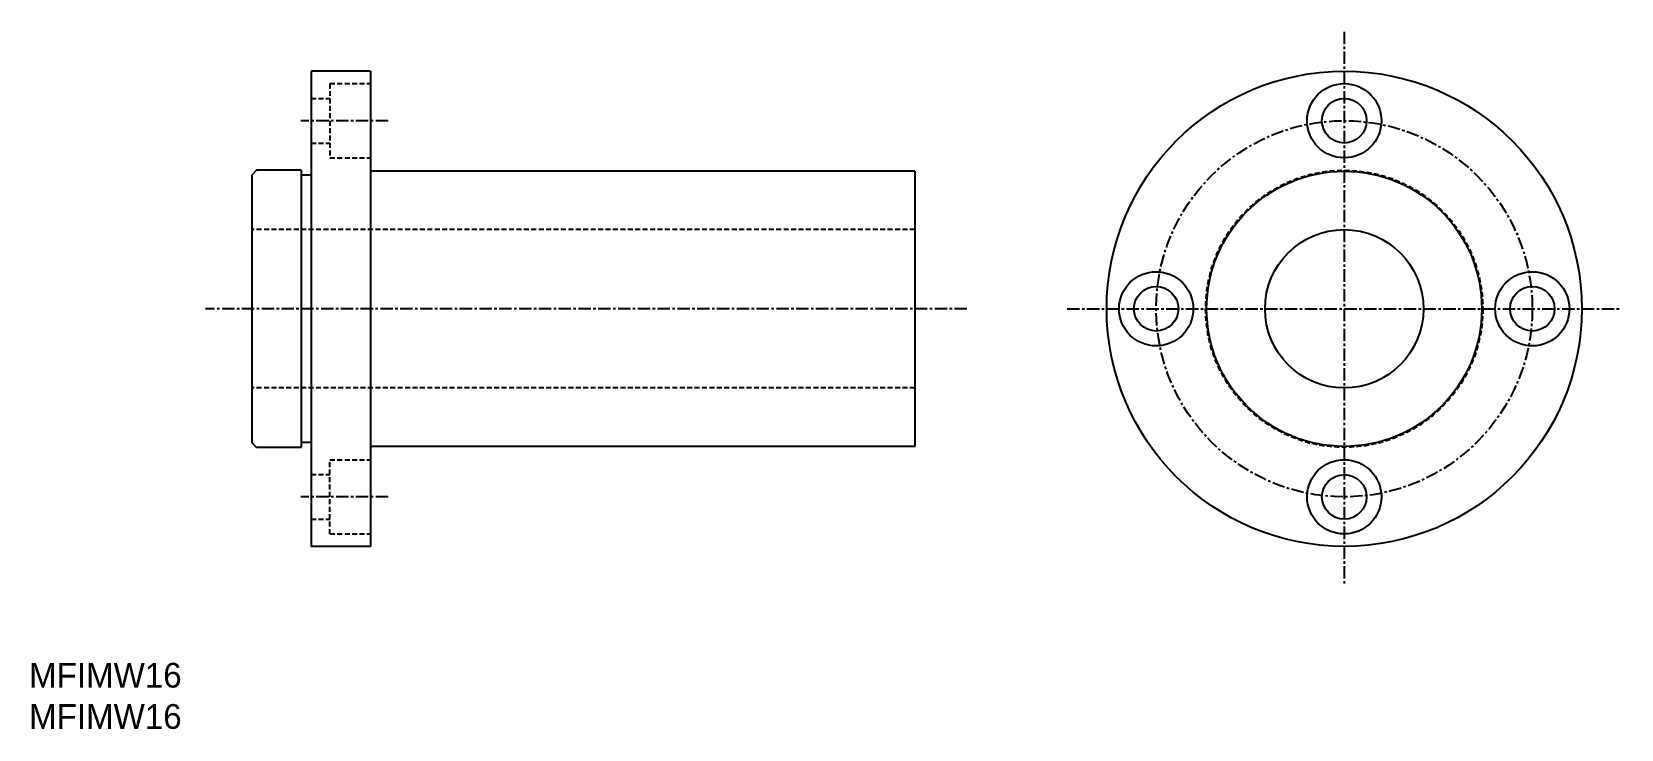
# Model space of a CAD drawing. Extents: x 10 to 171, y 10 to 80.
import ezdxf

# ---------------------------------------------------------------- set-up
doc = ezdxf.new("R2010")
doc.units = 0
doc.linetypes.add('CENTER', pattern=[2, 1.25, -0.25, 0.25, -0.25])
doc.linetypes.add('DASHED', pattern=[0.75, 0.5, -0.25])
doc.layers.get('0').update_dxf_attribs({"linetype": 'CONTINUOUS'})
doc.layers.add('CENTER', color=1, linetype='CENTER')

msp = doc.modelspace()

# ---------------------------------------------------------------- linework, layer by layer
at = {"color": 7, "linetype": 'CONTINUOUS'}
for p, q in [((38.49, 76.44), (38.49, 28.44)), ((44.49, 76.44), (38.49, 76.44)), ((44.49, 76.44), (44.49, 28.44)), ((32.99, 66.44), (32.49, 65.94)), ((32.49, 65.94), (32.49, 38.94)), ((37.49, 66.44), (32.99, 66.44)), ((37.49, 66.44), (37.49, 38.44)), ((38.49, 65.94), (37.49, 65.94)), ((99.49, 66.34), (44.49, 66.34)), ((99.49, 66.34), (99.49, 38.54)), ((32.99, 38.44), (32.49, 38.94)), ((38.49, 38.94), (37.49, 38.94)), ((99.49, 38.54), (44.49, 38.54)), ((37.49, 38.44), (32.99, 38.44)), ((44.49, 28.44), (38.49, 28.44))]:
    msp.add_line(p, q, dxfattribs=at)
at = {"color": 3, "linetype": 'DASHED'}
for p, q in [((40.39, 75.19), (40.39, 67.69)), ((40.39, 75.19), (44.49, 75.19)), ((38.49, 73.69), (40.39, 73.69)), ((38.49, 69.19), (40.39, 69.19)), ((40.39, 67.69), (44.49, 67.69)), ((99.49, 60.44), (32.49, 60.44)), ((99.49, 44.44), (32.49, 44.44)), ((40.39, 29.69), (40.39, 37.19)), ((40.39, 37.19), (44.49, 37.19)), ((38.49, 35.69), (40.39, 35.69)), ((38.49, 31.19), (40.39, 31.19)), ((40.39, 29.69), (44.49, 29.69))]:
    msp.add_line(p, q, dxfattribs=at)
at = {"color": 7, "linetype": 'CONTINUOUS'}
for centre, radius in [((142.87, 52.44), 24), ((142.87, 71.44), 3.75), ((142.87, 71.44), 2.25), ((142.87, 52.44), 13.9), ((142.87, 52.44), 8), ((123.87, 52.44), 3.75), ((123.87, 52.44), 2.25), ((161.87, 52.44), 3.75), ((161.87, 52.44), 2.25), ((142.87, 33.44), 3.75), ((142.87, 33.44), 2.25)]:
    msp.add_circle(centre, radius, dxfattribs=at)
at = {"color": 3, "linetype": 'DASHED'}
msp.add_circle((142.87, 52.44), 14, dxfattribs=at)
at = {"layer": 'CENTER', "color": 1, "linetype": 'CENTER'}
for p, q in [((142.87, 80.43), (142.87, 24.45)), ((46.27, 71.44), (37.46, 71.44)), ((104.75, 52.44), (27.81, 52.44)), ((114.88, 52.44), (170.85, 52.44)), ((46.27, 33.44), (37.46, 33.44))]:
    msp.add_line(p, q, dxfattribs=at)
msp.add_circle((142.87, 52.44), 19, dxfattribs=at)

# ---------------------------------------------------------------- texts
at = {"color": 7, "linetype": 'CONTINUOUS'}
for p in [(10, 14.17), (10, 10)]:
    msp.add_text('MFIMW16', height=2.5, dxfattribs=at).set_placement(p)

doc.saveas('drawing.dxf')
